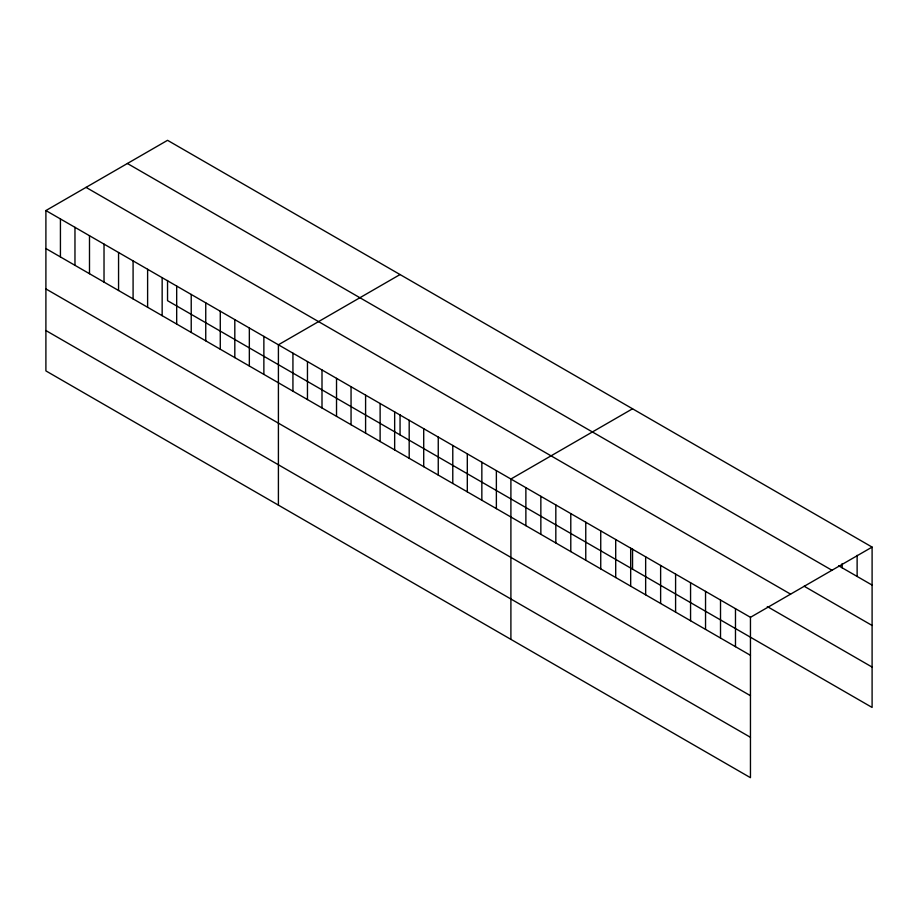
<?xml version="1.0" encoding="UTF-8"?>
<svg xmlns="http://www.w3.org/2000/svg" width="918" height="918" viewBox="0 0 918 918"><rect width="100%" height="100%" fill="white"/><g stroke="black" fill="none" stroke-linecap="round" stroke-linejoin="round"><path stroke-width="1.38" d="M45.9 210.555L750.454 617.321L750.454 777.684L45.9 370.906L45.9 210.555L167.546 140.316L872.1 547.094L872.1 707.445L167.546 300.679L167.546 280.495M400.053 274.551L278.406 344.789L278.406 505.141M632.548 408.785L510.901 479.024L510.901 639.376M750.454 617.321L872.1 547.094M838.696 565.809L872.1 585.087M127.407 163.496L831.96 570.262M804.157 586.235L872.1 625.468M86.04 187.375L790.593 594.141M767.299 606.568L872.1 667.076M45.9 248.548L750.454 655.326M45.9 288.929L750.454 695.706M45.9 330.537L750.454 737.303M857.125 555.333L857.125 576.447M842.162 563.583L842.162 567.806M735.479 608.68L735.479 646.674M720.515 600.028L720.515 638.033M705.54 591.387L705.54 629.392M690.565 582.746L690.565 620.752M675.591 574.106L675.591 612.099M660.627 565.454L660.627 603.459M645.652 556.813L645.652 594.818M632.548 548.964L632.548 569.149M630.677 548.172L630.677 586.166M615.703 539.52L615.703 577.525M600.739 530.879L600.739 568.885M585.764 522.239L585.764 560.244M570.789 513.598L570.789 551.592M555.826 504.946L555.826 542.951M540.851 496.305L540.851 534.31M525.876 487.665L525.876 525.658M496.374 470.624L496.374 508.629M481.847 462.236L481.847 500.241M467.308 453.848L467.308 491.853M452.781 445.459L452.781 483.465M438.253 437.071L438.253 475.076M423.714 428.683L423.714 466.677M409.187 420.295L409.187 458.289M400.053 414.729L400.053 434.914M394.66 411.907L394.66 449.9M380.121 403.507L380.121 441.512M365.594 395.119L365.594 433.124M351.055 386.73L351.055 424.736M336.527 378.342L336.527 416.347M322 369.954L322 407.959M307.461 361.566L307.461 399.559M292.934 353.178L292.934 391.171M263.868 336.39L263.868 374.395M249.34 328.001L249.34 366.007M234.813 319.613L234.813 357.618M220.274 311.225L220.274 349.23M205.747 302.837L205.747 340.842M191.219 294.449L191.219 332.454M176.681 286.06L176.681 324.054M162.153 277.672L162.153 315.666M147.614 269.272L147.614 307.278M133.087 260.884L133.087 298.889M118.56 252.496L118.56 290.501M104.021 244.108L104.021 282.113M89.494 235.719L89.494 273.725M74.966 227.331L74.966 265.336M60.427 218.943L60.427 256.937"/></g></svg>
